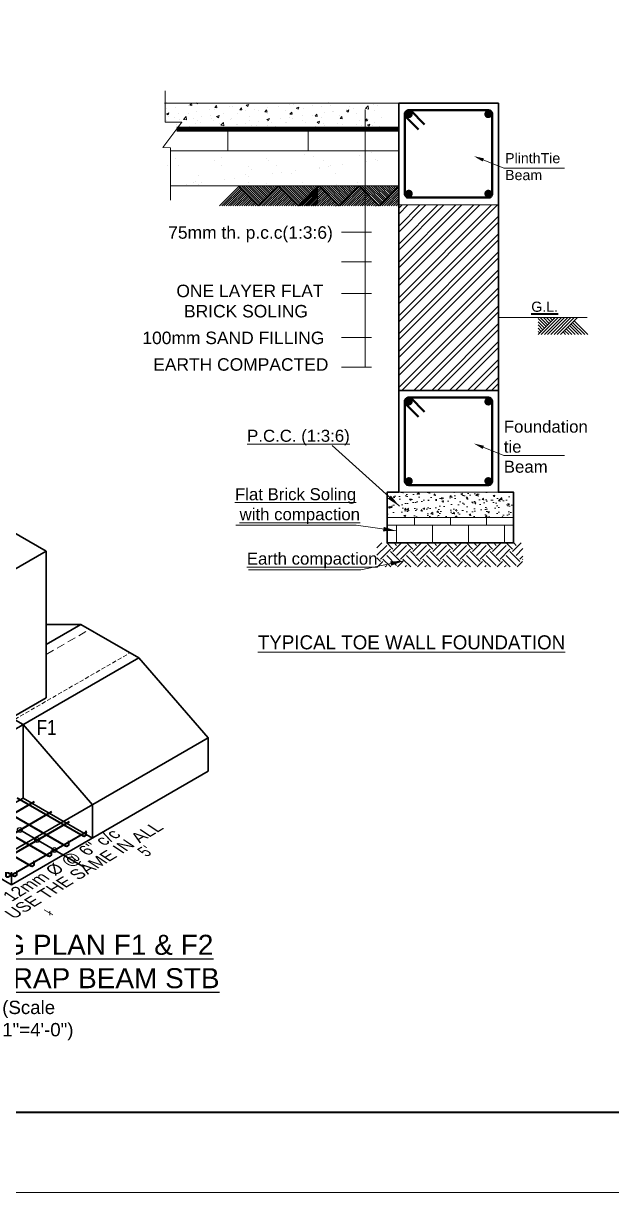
# Model space of a CAD drawing. Header units: inches. Extents: x 334224 to 340955, y 74691 to 79424.
# Drawn here: x 338909 to 339261, y 77179 to 77880 of the extents above; entities that cross this region are included whole.
import ezdxf

# ---------------------------------------------------------------- set-up
doc = ezdxf.new("R2010")
doc.units = ezdxf.units.IN
doc.header["$MEASUREMENT"] = 0
doc.linetypes.add('Dashed Line', pattern=[0.75, 0.5, -0.25])
doc.layers.get('Defpoints').update_dxf_attribs({"lineweight": 0})
for name, color, linetype, lineweight in [('0.00', 1, 'Continuous', 0), ('0.13', 2, 'Continuous', 13), ('0.18', 3, 'Continuous', 18), ('0.20', 4, 'Continuous', 20), ('0.35', 79, 'Continuous', 35), ('0.50', 6, 'Continuous', 50), ('1', 7, 'Continuous', 25), ('BAR', 5, 'Continuous', 40), ('base line', 201, 'Continuous', 40), ('Construction Lines', 241, 'Continuous', 9), ('Hatching', 235, 'Continuous', 5), ('Main Bars', 254, 'Continuous', 40), ('Wall', 20, 'Continuous', 35)]:
    doc.layers.add(name, color=color, linetype=linetype, lineweight=lineweight)
for name, color, linetype in [('00invisible', 170, 'Continuous'), ('hatch', 45, 'Continuous'), ('newtt', 7, 'Continuous'), ('text', 113, 'Continuous')]:
    doc.layers.add(name, color=color, linetype=linetype)
doc.styles.add('2 INCH', font='times.ttf', dxfattribs={"width": 0.8, "height": 6})
doc.styles.add('Arial', font='arial.ttf', dxfattribs={"height": 6.5})
doc.styles.add('Attic', font='ARIALN.TTF')
doc.styles.get("Standard").update_dxf_attribs({"font": 'arial.ttf', "height": 9})
doc.styles.add('STYLUS', font='stylu.ttf')
doc.styles.add('Text', font='arial.ttf', dxfattribs={"height": 8})
doc.dimstyles.new('Footing', dxfattribs={"dimtxt": 7, "dimasz": 8, "dimexe": 6, "dimexo": 6, "dimgap": 0.09, "dimtad": 0, "dimdec": 1, "dimlfac": 0.333333, "dimzin": 3, "dimdsep": 46, "dimlunit": 4, "dimtxsty": 'Standard', "dimcen": 0.09, "dimclrd": 2, "dimclre": 1, "dimclrt": 3, "dimaunit": 1, "dimadec": 0, "dimazin": 0, "dimtfac": 0.5, "dimtdec": 1, "dimtofl": 0, "dimtmove": 0, "dimatfit": 3, "dimfxl": 0, "dimtolj": 1, "dimtzin": 0, "dimlwd": 0, "dimlwe": 13, "dimarcsym": 0})
doc.dimstyles.new('Real Vm', dxfattribs={"dimtxt": 6, "dimasz": 3, "dimexe": 2, "dimexo": 1, "dimgap": 0.5, "dimtad": 1, "dimdec": 0, "dimzin": 3, "dimdsep": 46, "dimlunit": 4, "dimtxsty": '2 INCH', "dimblk": 'OBLIQUE', "dimcen": 0.09, "dimse1": 1, "dimse2": 1, "dimclrd": 4, "dimclre": 250, "dimclrt": 6, "dimadec": 0, "dimazin": 0, "dimtfac": 1, "dimtdec": 0, "dimtix": 1, "dimtmove": 1, "dimatfit": 2, "dimldrblk": 'Kiran Arrow 1', "dimfxl": 0, "dimtolj": 1, "dimtzin": 0, "dimlwd": 0, "dimlwe": 5, "dimarcsym": 0})

# ---------------------------------------------------------------- blocks, each defined once
blk = doc.blocks.new('_OBLIQUE')
at = {"color": 0, "linetype": 'ByBlock'}
blk.add_line((-0.5, -0.5), (0.5, 0.5), dxfattribs=at)
blk = doc.blocks.new('*D268')
at = {"color": 4, "lineweight": 0, "ltscale": 0.1, "transparency": 16777216}
blk.add_line((113275.48, -28887.1), (113275.48, -28907.1), dxfattribs=at)
at = {"layer": 'Defpoints', "color": 0, "ltscale": 0.1, "transparency": 16777216}
for p in [(113292.54, -28887.1), (113275.48, -28907.1), (113292.54, -28907.1)]:
    blk.add_point(p, dxfattribs=at)
at = {"color": 4, "lineweight": 0, "ltscale": 0.1, "transparency": 16777216, "xscale": 3, "yscale": 3, "zscale": 3}
for p, rotation in [((113275.48, -28887.1), 90), ((113275.48, -28907.1), 270)]:
    blk.add_blockref('_OBLIQUE', p, dxfattribs=dict(at, rotation=rotation))
at = {"color": 6, "ltscale": 0.1, "transparency": 16777216, "insert": (113271.92, -28897.1), "char_height": 6, "attachment_point": 5, "rotation": 90, "style": '2 INCH'}
blk.add_mtext('\\A1;1\'-8"', dxfattribs=at)
blk = doc.blocks.new('Kiran Arrow 1')
at = {"layer": '1'}
blk.add_hatch(color=256, dxfattribs=at).paths.add_polyline_path([(-1.01, 0.42), (-1.01, -0.42), (-0.01, 0)])
blk = doc.blocks.new('col1')
at = {"ltscale": 0.1}
for p, q in [((0, 55.97), (-10.39, 49.97)), ((0, 55.97), (10.39, 49.97)), ((-10.39, 6), (-10.39, 49.97)), ((0, 43.97), (-10.39, 49.97)), ((0, 43.97), (10.39, 49.97)), ((10.39, 6), (10.39, 49.97)), ((0, 0), (0, 43.97)), ((-10.39, 6), (0, 0)), ((0, 0), (10.39, 6))]:
    blk.add_line(p, q, dxfattribs=at)
blk = doc.blocks.new('*X245')
at = {"color": 0}
for p, q in [((119.18, 159.84), (122.25, 162.91)), ((119.53, 159.84), (122.42, 162.73)), ((119.88, 159.84), (122.6, 162.55)), ((120.24, 159.84), (122.78, 162.37)), ((120.59, 159.84), (122.95, 162.2)), ((120.94, 159.84), (123.13, 162.02)), ((121.3, 159.84), (123.31, 161.84)), ((121.65, 159.84), (123.48, 161.67)), ((122, 159.84), (123.66, 161.49)), ((122.36, 159.84), (123.84, 161.31)), ((122.71, 159.84), (124.01, 161.14)), ((123.07, 159.84), (124.19, 160.96)), ((123.42, 159.84), (124.37, 160.78)), ((123.77, 159.84), (124.54, 160.61)), ((124.13, 159.84), (124.72, 160.43)), ((124.48, 159.84), (124.9, 160.25)), ((124.83, 159.84), (125.07, 160.08)), ((125.19, 159.84), (125.25, 159.9))]:
    blk.add_line(p, q, dxfattribs=at)
blk = doc.blocks.new('*X247')
at = {"color": 0}
for p, q in [((125.4, 159.92), (122.3, 163.02)), ((125.58, 160.09), (122.65, 163.02)), ((125.75, 160.27), (123.01, 163.02)), ((125.93, 160.45), (123.36, 163.02)), ((126.11, 160.63), (123.71, 163.02)), ((126.28, 160.8), (124.07, 163.02)), ((126.46, 160.98), (124.42, 163.02)), ((126.64, 161.16), (124.78, 163.02)), ((126.81, 161.33), (125.13, 163.02)), ((126.99, 161.51), (125.48, 163.02)), ((127.17, 161.69), (125.84, 163.02)), ((127.34, 161.86), (126.19, 163.02)), ((127.52, 162.04), (126.54, 163.02)), ((127.7, 162.22), (126.9, 163.02)), ((127.87, 162.39), (127.25, 163.02)), ((128.05, 162.57), (127.6, 163.02)), ((128.23, 162.75), (127.96, 163.02)), ((128.4, 162.92), (128.31, 163.02))]:
    blk.add_line(p, q, dxfattribs=at)
blk = doc.blocks.new('*X246')
at = {"color": 0}
for p, q in [((119.04, 159.92), (115.94, 163.02)), ((119.21, 160.09), (116.29, 163.02)), ((119.39, 160.27), (116.64, 163.02)), ((119.57, 160.45), (117, 163.02)), ((119.74, 160.63), (117.35, 163.02)), ((119.92, 160.8), (117.7, 163.02)), ((120.1, 160.98), (118.06, 163.02)), ((120.27, 161.16), (118.41, 163.02)), ((120.45, 161.33), (118.77, 163.02)), ((120.63, 161.51), (119.12, 163.02)), ((120.8, 161.69), (119.47, 163.02)), ((120.98, 161.86), (119.83, 163.02)), ((121.16, 162.04), (120.18, 163.02)), ((121.33, 162.22), (120.53, 163.02)), ((121.51, 162.39), (120.89, 163.02)), ((121.69, 162.57), (121.24, 163.02)), ((121.86, 162.75), (121.59, 163.02)), ((122.04, 162.92), (121.95, 163.02))]:
    blk.add_line(p, q, dxfattribs=at)
blk = doc.blocks.new('*X244')
at = {"color": 0}
for p, q in [((125.54, 159.84), (128.5, 162.79)), ((125.89, 159.84), (128.5, 162.44)), ((126.25, 159.84), (128.5, 162.09)), ((126.6, 159.84), (128.5, 161.73)), ((126.95, 159.84), (128.5, 161.38)), ((127.31, 159.84), (128.5, 161.03)), ((127.66, 159.84), (128.5, 160.67)), ((128.02, 159.84), (128.5, 160.32)), ((128.37, 159.84), (128.5, 159.96))]:
    blk.add_line(p, q, dxfattribs=at)
blk = doc.blocks.new('A$C6AA13C47')
at = {"ltscale": 0.1}
for p, q in [((335.87, 259.4), (335.87, 279.4)), ((356.65, 267.4), (377.44, 279.4)), ((377.44, 279.4), (356.65, 279.4)), ((412.08, 259.4), (377.44, 279.4)), ((218.09, 211.4), (315.08, 267.4)), ((294.3, 191.4), (412.08, 259.4)), ((453.65, 211.4), (412.08, 259.4)), ((453.65, 211.4), (412.08, 259.4)), ((259.66, 211.4), (315.08, 243.4)), ((315.08, 235.4), (342.8, 219.4)), ((384.37, 171.4), (342.8, 219.4)), ((342.8, 219.4), (342.8, 175.4)), ((218.09, 191.4), (218.09, 211.4)), ((259.66, 211.4), (218.09, 211.4)), ((264.85, 208.4), (259.66, 211.4)), ((335.87, 143.4), (453.65, 211.4)), ((453.65, 191.4), (453.65, 211.4)), ((169.52, 153.36), (264.85, 208.4)), ((88.11, 192.3), (67.33, 180.3)), ((88.11, 192.3), (108.9, 180.3)), ((193.77, 139.36), (289.1, 194.4)), ((226.75, 186.4), (218.09, 191.4)), ((294.3, 191.4), (289.1, 194.4)), ((289.1, 194.4), (289.1, 150.4)), ((335.87, 143.4), (294.3, 191.4)), ((294.3, 191.4), (294.3, 147.4)), ((335.87, 123.4), (453.65, 191.4)), ((67.33, 92.36), (67.33, 180.3)), ((88.11, 168.3), (67.33, 180.3)), ((88.11, 168.3), (108.9, 180.3)), ((88.11, 168.3), (108.9, 180.3)), ((108.9, 92.36), (108.9, 180.3)), ((294.3, 147.4), (342.8, 175.4)), ((384.37, 151.4), (342.8, 175.4)), ((88.11, 80.36), (88.11, 168.3)), ((384.37, 171.4), (384.37, 151.4)), ((108.9, 124.36), (164.32, 156.36)), ((129.68, 152.36), (164.32, 156.36)), ((169.52, 153.36), (164.32, 156.36)), ((340.82, 156.26), (379.31, 134.04)), ((108.9, 140.36), (129.68, 152.36)), ((219.53, 110.23), (289.1, 150.4)), ((335.87, 123.4), (289.1, 150.4)), ((335.87, 123.4), (335.87, 143.4)), ((95.04, 76.36), (198.96, 136.36)), ((198.96, 136.36), (193.77, 139.36)), ((198.96, 136.36), (233.6, 92.36)), ((25.76, 92.36), (67.33, 116.36)), ((60.4, 96.36), (67.33, 100.36)), ((25.76, 92.36), (60.4, 96.36)), ((25.76, 72.36), (25.76, 92.36)), ((60.4, 96.36), (65.59, 93.36)), ((88.11, 80.36), (108.9, 92.36)), ((129.68, 32.36), (233.6, 92.36)), ((233.6, 72.36), (233.6, 92.36)), ((88.11, 80.36), (95.04, 76.36)), ((129.68, 12.36), (25.76, 72.36)), ((95.04, 76.36), (129.68, 32.36)), ((129.68, 12.36), (233.6, 72.36)), ((129.68, 12.36), (129.68, 32.36))]:
    blk.add_line(p, q, dxfattribs=at)
at = {"color": 3, "lineweight": 13, "ltscale": 0.1}
for p, q in [((355.36, 108.43), (360.56, 105.43)), ((358.82, 107.57), (358.82, 105.3)), ((15.22, 66.27), (10.03, 63.27)), ((11.76, 65.41), (11.76, 63.14)), ((115.68, 4.27), (11.76, 64.27)), ((239.79, 57.64), (244.99, 54.64)), ((243.26, 56.7), (243.26, 54.43)), ((148.99, 1.21), (243.26, 55.64)), ((119.14, 6.27), (113.95, 3.27)), ((115.68, 5.41), (115.68, 3.14)), ((145.52, 3.21), (150.72, 0.21)), ((148.99, 2.27), (148.99, 0))]:
    blk.add_line(p, q, dxfattribs=at)
at = {"layer": '1'}
for centre in [(340.82, 156.26), (351.21, 150.26), (361.6, 144.26)]:
    blk.add_circle(centre, 1.43, dxfattribs=at)
at = {"layer": 'Construction Lines', "linetype": 'Dashed Line', "ltscale": 10}
for p, q in [((356.65, 261.4), (382.63, 276.4)), ((65.59, 93.36), (67.33, 94.36))]:
    blk.add_line(p, q, dxfattribs=at)
at = {"layer": 'Construction Lines', "linetype": 'Dashed Line', "ltscale": 5}
for p, q in [((289.1, 194.4), (406.88, 262.4)), ((264.85, 208.4), (315.08, 237.4)), ((108.9, 118.36), (169.52, 153.36)), ((89.84, 79.36), (193.77, 139.36)), ((65.59, 93.36), (65.59, 49.36)), ((65.59, 93.36), (91.58, 78.36)), ((89.84, 79.36), (89.84, 35.36))]:
    blk.add_line(p, q, dxfattribs=at)
at = {"layer": 'Main Bars'}
for points in [[(380.37, 155.71), (380.37, 153.44, -0.57735), (378.87, 152.57), (339.33, 175.4)], [(301.23, 149.4), (301.23, 147.13, 0.57735), (302.73, 146.26), (349.72, 173.4)], [(369.97, 149.71), (369.97, 147.44, -0.57735), (368.47, 146.57), (328.94, 169.4)], [(311.62, 143.4), (311.62, 141.13, 0.57735), (313.12, 140.26), (360.12, 167.4)], [(359.58, 143.71), (359.58, 141.44, -0.57735), (358.08, 140.57), (318.55, 163.4)], [(322.01, 137.4), (322.01, 135.13, 0.57735), (323.51, 134.26), (370.51, 161.4)], [(349.19, 137.71), (349.19, 135.44, -0.57735), (347.69, 134.57), (308.16, 157.4)], [(332.4, 131.4), (332.4, 129.13, 0.57735), (333.9, 128.26), (380.9, 155.4)], [(338.8, 131.71), (338.8, 129.44, -0.57735), (337.3, 128.57), (297.76, 151.4)]]:
    blk.add_lwpolyline(points, format="xyb", dxfattribs=at)
at = {"xscale": 2, "yscale": 2, "zscale": 2}
blk.add_blockref('col1', (335.87, 223.4), dxfattribs=at)
at = {"ltscale": 0.1, "char_height": 7, "attachment_point": 8, "style": 'Attic'}
for s, insert, rotation in [("\\A1;{\\Q-25;5'}", (419.32, 141.36), 30), ("\\A1;{\\Q25;5'}", (63.72, 34.27), 330), ("\\A1;{\\Q-25;5'}", (195.07, 28.03), 30)]:
    blk.add_mtext(s, dxfattribs=dict(at, insert=insert, rotation=rotation))
at = {"layer": 'text', "char_height": 9, "attachment_point": 1, "style": 'Attic'}
for s, insert in [('F1', (350.88, 222.17)), ('F2', (115.69, 82.11))]:
    blk.add_mtext(s, dxfattribs=dict(at, insert=insert))
at = {"layer": 'text', "insert": (156.49, 139.1), "char_height": 9, "attachment_point": 1, "rotation": 30, "style": 'Attic'}
blk.add_mtext('{\\Q-20;SEE STRAP BEAM DETAIL}', dxfattribs=at)
at = {"layer": 'text', "char_height": 7, "attachment_point": 3, "rotation": 31.14122, "style": 'Text'}
for s, insert, width in [('{\\Q-25;12mm %%C @ 6" c/c }', (398.34, 158.97), 85.275), ('{\\Q-25;USE THE SAME IN ALL}', (423.95, 163.23), 128.7958)]:
    blk.add_mtext(s, dxfattribs=dict(at, insert=insert, width=width))
at = {"layer": 'text', "ltscale": 1000, "attachment_point": 1, "style": 'Text'}
for s, insert, char_height, width in [('{\\LFOOTING PLAN F1 & F2 WITH STRAP BEAM STB}', (267.7, 93.5), 12, 229.7991), ('(Scale 1"=4\'-0")', (330.31, 54), 8, 70.5733)]:
    blk.add_mtext(s, dxfattribs=dict(at, insert=insert, char_height=char_height, width=width))
at = {"ltscale": 0.1}
dim = blk.add_linear_dim(base=(8.69, 72.36), p1=(25.76, 92.36), p2=(25.76, 72.36), angle=90, dimstyle='Real Vm', dxfattribs=at)
dim.commit()
dim.dimension.update_dxf_attribs({"geometry": '*D268', "text_midpoint": (5.14, 82.36), "insert": (-113266.78, 28979.45)})
blk = doc.blocks.new('A$C3C1E4539')
at = {"layer": '0.00'}
h = blk.add_hatch(dxfattribs=at)
h.set_pattern_fill('ANSI32', color=256, scale=20.25, style=0)
h.set_pattern_definition([(45, (-106075.821, -78588.8665), (-5.3695921, 5.3695921), []), (45, (-106072.2415, -78588.8665), (-5.3695921, 5.3695921), [])])
h.paths.add_polyline_path([(155.69, 160.18), (215.43, 160.18), (215.43, 271.28), (155.69, 271.28)])
h = blk.add_hatch(dxfattribs=at)
h.set_pattern_fill('AR-CONC', color=256, scale=1.35, style=0)
h.set_pattern_definition([(50, (-106075.821, -78588.8665), (9.68301247, -0.8471538), [1.0125, -11.1375]), (355, (-106075.821, -78588.867), (-1.873143, 10.1545938), [0.81, -8.91]), (100.4514, (-106075.014, -78588.937), (7.80987665, 9.3074338), [0.8604926, -9.4654185]), (46.1842, (-106075.821, -78586.167), (14.4077542, -2.2345067), [1.51875, -16.70625]), (96.6356, (-106074.62, -78586.353), (12.6179465, 13.1505913), [1.2907389, -14.1981255]), (351.1842, (-106075.821, -78586.167), (12.6179363, 13.1506011), [1.215, -13.365]), (21, (-106074.471, -78586.8415), (8.0582452, -5.43535502), [1.0125, -11.1375]), (326, (-106074.471, -78586.842), (3.284757, 9.7895256), [0.81, -8.91]), (71.4514, (-106073.8, -78587.2945), (11.3430055, 4.3541617), [0.8604926, -9.4654185]), (37.5, (-106075.8212, -78588.8665), (0.16415805, 4.49406703), [0, -8.802, 0, -9.045, 0, -8.94375]), (7.5, (-106075.8212, -78588.8665), (3.55143876, 5.32455811), [0, -5.157, 0, -8.5995, 0, -3.40875]), (327.5, (-106078.8317, -78588.8665), (7.20660289, -0.30449077), [0, -3.375, 0, -10.53, 0, -13.9725]), (317.5, (-106080.182, -78588.8665), (7.8730133, 1.35141726), [0, -4.3875, 0, -6.993, 0, -9.9225])])
h.paths.add_polyline_path([(185.56, 83.97), (224.48, 83.97), (224.48, 99.15), (185.56, 99.15), (148.72, 99.15), (148.72, 83.97)])
h = blk.add_hatch(dxfattribs=at)
h.set_pattern_fill('EARTH', color=256, scale=33.75, angle=45, style=0)
h.set_pattern_definition([(45, (-106075.821, -78588.8665), (1e-15, 11.93242693), [8.4375, -8.4375]), (45, (-106078.0586, -78586.629), (1e-15, 11.93242693), [8.4375, -8.4375]), (45, (-106080.296, -78584.392), (1e-15, 11.93242693), [8.4375, -8.4375]), (135, (-106080.296, -78582.9), (-11.93242693, 1e-15), [8.4375, -8.4375]), (135, (-106078.0586, -78580.663), (-11.93242693, 1e-15), [8.4375, -8.4375]), (135, (-106075.821, -78578.426), (-11.93242693, 1e-15), [8.4375, -8.4375])])
h.paths.add_polyline_path([(176.99, 66.79), (194.14, 66.79), (194.14, 57.56), (176.99, 57.56)], flags=24)
h.paths.add_polyline_path([(142.58, 68.78), (142.58, 54.44), (230.1, 54.44), (230.1, 68.78)])
at = {"layer": '0.18'}
h = blk.add_hatch(dxfattribs=at)
h.set_pattern_fill('AR-B816', color=256, scale=1.35, style=0)
h.set_pattern_definition([(0, (-106075.821, -78588.867), (0, 10.8), []), (90, (-106075.821, -78588.867), (-10.8, 10.8), [10.8, -10.8])])
h.paths.add_polyline_path([(224.48, 68.78), (224.48, 83.97), (185.56, 83.97), (148.72, 83.97), (148.72, 68.78)])
at = {"layer": '0.00'}
for p, q in [((239.19, 193.63), (249.34, 203.78)), ((243.97, 198.4), (239.19, 203.18)), ((244.92, 199.36), (240.5, 203.78)), ((241.1, 193.63), (251.25, 203.78)), ((245.88, 200.31), (242.41, 203.78)), ((243.01, 193.63), (253.16, 203.78)), ((246.83, 201.27), (244.32, 203.78)), ((244.92, 193.63), (255.07, 203.78)), ((247.79, 202.22), (246.23, 203.78)), ((246.83, 193.63), (256.98, 203.78)), ((248.74, 203.18), (248.14, 203.78)), ((248.74, 193.63), (258.89, 203.78)), ((250.65, 193.63), (260.8, 203.78)), ((252.56, 193.63), (262.71, 203.78)), ((243.01, 197.45), (239.19, 201.27)), ((242.06, 196.49), (239.19, 199.36)), ((241.1, 195.54), (239.19, 197.45)), ((255.07, 196.14), (257.58, 193.63)), ((256.03, 197.1), (259.49, 193.63)), ((256.98, 198.05), (261.4, 193.63)), ((257.93, 199.01), (263.31, 193.63)), ((258.89, 199.96), (265.22, 193.63)), ((259.84, 200.91), (267.13, 193.63)), ((260.8, 201.87), (269.04, 193.63)), ((240.15, 194.59), (239.19, 195.54)), ((254.12, 195.19), (255.67, 193.63))]:
    blk.add_line(p, q, dxfattribs=at)
at = {"layer": '0.13', "const_width": 2.35}
for points in [[(160.6, 325.59, -1), (162.96, 325.59, -1)], [(210.52, 325.59, 1), (208.17, 325.59, 1)], [(160.6, 278, 1), (162.96, 278, 1)], [(210.52, 278, -1), (208.17, 278, -1)], [(160.6, 153.46, -1), (162.96, 153.46, -1)], [(210.52, 153.46, 1), (208.17, 153.46, 1)], [(160.6, 105.87, 1), (162.96, 105.87, 1)], [(210.52, 105.87, -1), (208.17, 105.87, -1)]]:
    blk.add_lwpolyline(points, format="xyb", close=True, dxfattribs=at)
at = {"layer": '0.18'}
for p, q in [((148.72, 99.15), (185.56, 99.15)), ((224.48, 99.15), (185.56, 99.15)), ((148.72, 83.97), (185.56, 83.97)), ((224.48, 83.97), (185.56, 83.97)), ((148.72, 68.78), (185.56, 68.78)), ((224.48, 68.78), (185.56, 68.78))]:
    blk.add_line(p, q, dxfattribs=at)
for points in [[(155.69, 332.3), (215.43, 332.3), (215.43, 271.28), (155.69, 271.28)], [(155.69, 160.18), (215.43, 160.18), (215.43, 99.15), (155.69, 99.15)]]:
    blk.add_lwpolyline(points, close=True, dxfattribs=at)
for points in [[(206.38, 298.19), (218.73, 293.21), (255.07, 293.21)], [(206.38, 126.07), (218.73, 121.09), (254.94, 121.09)]]:
    blk.add_lwpolyline(points, dxfattribs=at)
for points in [[(206, 297.25), (200.75, 300.46), (206.76, 299.13)], [(206, 125.13), (200.75, 128.34), (206.76, 127.01)]]:
    blk.add_solid(points, dxfattribs=at)
at = {"layer": '0.20'}
blk.add_line((268.52, 203.78), (215.43, 203.78), dxfattribs=at)
at = {"layer": '0.35'}
for p, q in [((155.69, 332.3), (215.43, 332.3)), ((155.69, 160.18), (215.43, 160.18)), ((148.72, 68.78), (224.48, 68.78))]:
    blk.add_line(p, q, dxfattribs=at)
for points in [[(155.69, 332.3), (155.69, 180.15), (155.69, 99.15), (155.69, 99.15), (155.69, 99.15), (148.72, 99.15), (148.72, 83.97), (148.72, 68.78)], [(215.43, 332.3), (215.43, 180.15), (215.43, 99.15), (215.43, 99.15), (215.43, 99.15), (224.48, 99.15), (224.48, 83.97), (224.48, 68.78)]]:
    blk.add_lwpolyline(points, dxfattribs=at)
at = {"layer": '0.50'}
for points in [[(171.07, 319.41), (162.69, 327.96, 0.598084), (159.42, 324.62), (159.42, 277.93, 0.414214), (161.73, 275.62), (209.4, 275.62, 0.414214), (211.71, 277.93), (211.71, 325.65, 0.414214), (209.4, 327.96), (162.69, 327.96, 0.598084), (159.42, 324.62), (167.48, 316.39)], [(171.07, 147.29), (162.69, 155.84, 0.598084), (159.42, 152.5), (159.42, 105.81, 0.414214), (161.73, 103.49), (209.4, 103.49, 0.414214), (211.71, 105.81), (211.71, 153.52, 0.414214), (209.4, 155.84), (162.69, 155.84, 0.598084), (159.42, 152.5), (167.48, 144.27)]]:
    blk.add_lwpolyline(points, format="xyb", dxfattribs=at)
at = {"layer": 'hatch', "linetype": 'ByBlock'}
for p, q in [((71.52, 270.69), (59.54, 282.67)), ((71.52, 270.69), (83.5, 282.67)), ((95.48, 270.69), (83.5, 282.67)), ((95.48, 270.69), (107.46, 282.67)), ((95.78, 270.69), (107.77, 282.67)), ((119.75, 270.69), (107.77, 282.67)), ((119.75, 270.69), (131.73, 282.67)), ((143.71, 270.69), (131.73, 282.67)), ((143.71, 270.69), (155.69, 282.67))]:
    blk.add_line(p, q, dxfattribs=at)
at = {"layer": 'Hatching', "linetype": 'ByBlock'}
for p, q in [((15.48, 332.24), (16.74, 332.13)), ((16.69, 329.19), (16.69, 329.19)), ((16.75, 332.12), (16.7, 332.43)), ((21.93, 329.88), (21.93, 329.88)), ((29.86, 330.93), (29.86, 330.93)), ((30.51, 330.92), (31.51, 332.12)), ((30.51, 330.92), (31.76, 330.81)), ((31.78, 330.81), (31.53, 332.12)), ((34.41, 332.43), (35.2, 331.9)), ((35.22, 331.9), (35.4, 332.43)), ((45.53, 329.61), (46.54, 330.81)), ((45.53, 329.61), (46.78, 329.5)), ((46.8, 329.49), (46.55, 330.81)), ((54.43, 330.48), (54.43, 330.48)), ((56.04, 330.14), (56.04, 330.14)), ((60.55, 328.29), (61.56, 329.5)), ((61.82, 328.18), (61.58, 329.49)), ((64.25, 330.93), (65.72, 331.49)), ((64.25, 330.93), (65.3, 330.23)), ((65.31, 330.22), (65.74, 331.49)), ((66.62, 331.48), (66.62, 331.48)), ((77.15, 329.62), (77.15, 329.62)), ((81.47, 332.03), (81.47, 332.03)), ((83.87, 330.07), (83.87, 330.07)), ((90.38, 331.36), (90.38, 331.36)), ((92.65, 331.56), (92.65, 331.56)), ((94.35, 329.25), (95.82, 329.81)), ((94.35, 329.25), (95.39, 328.55)), ((95.41, 328.54), (95.84, 329.81)), ((95.62, 332.05), (95.62, 332.05)), ((96.09, 332.17), (96.09, 332.17)), ((103.83, 331.08), (103.83, 331.08)), ((109.45, 330.46), (109.45, 330.46)), ((113.52, 332.43), (115.27, 332.16)), ((115.01, 330.61), (115.01, 330.61)), ((115.29, 332.16), (115.26, 332.43)), ((120.2, 331.94), (120.2, 331.94)), ((126.19, 330.14), (126.19, 330.14)), ((135.76, 328.98), (137.39, 330.68)), ((137.37, 329.67), (137.37, 329.67)), ((137.64, 328.69), (137.41, 330.68)), ((137.67, 330.05), (137.67, 330.05)), ((140.73, 331.13), (140.73, 331.13)), ((142.91, 330.74), (142.91, 330.74)), ((16.56, 325.85), (18.03, 326.41)), ((16.56, 325.85), (17.6, 325.15)), ((17.62, 325.14), (18.05, 326.41)), ((17.79, 324.19), (17.79, 324.19)), ((21.49, 323.69), (21.49, 323.69)), ((23.83, 325.75), (23.83, 325.75)), ((24.35, 322.67), (24.35, 322.67)), ((26.78, 322.45), (28.42, 324.15)), ((26.78, 322.45), (28.65, 322.16)), ((28.67, 322.15), (28.43, 324.14)), ((30, 326.28), (30, 326.28)), ((32.67, 323.22), (32.67, 323.22)), ((34.41, 327.09), (34.41, 327.09)), ((37.58, 324.41), (37.58, 324.41)), ((42.22, 328.38), (42.22, 328.38)), ((42.82, 325.1), (42.82, 325.1)), ((43.85, 322.74), (43.85, 322.74)), ((45.29, 328.67), (45.29, 328.67)), ((46.66, 324.17), (48.12, 324.74)), ((46.66, 324.17), (47.7, 323.47)), ((47.24, 323.78), (47.24, 323.78)), ((47.72, 323.47), (48.14, 324.73)), ((50.75, 326.14), (50.75, 326.14)), ((55.03, 322.27), (55.03, 322.27)), ((55.79, 323.17), (55.79, 323.17)), ((59.45, 325.88), (59.45, 325.88)), ((60.55, 328.29), (61.8, 328.18)), ((63.98, 327.88), (63.98, 327.88)), ((66.36, 324.51), (66.36, 324.51)), ((69.22, 328.57), (69.22, 328.57)), ((71.66, 327.98), (71.66, 327.98)), ((75.57, 326.98), (76.58, 328.18)), ((75.57, 326.98), (76.82, 326.87)), ((76.84, 326.87), (76.6, 328.18)), ((76.75, 322.5), (78.22, 323.06)), ((76.75, 322.5), (77.8, 321.79)), ((77.24, 326.08), (77.24, 326.08)), ((77.81, 321.79), (78.24, 323.06)), ((84.87, 323.1), (84.87, 323.1)), ((87.99, 327.55), (87.99, 327.55)), ((90.11, 323.79), (90.11, 323.79)), ((90.59, 325.66), (91.6, 326.87)), ((90.59, 325.66), (91.84, 325.56)), ((91.86, 325.55), (91.62, 326.86)), ((91.87, 322.74), (91.87, 322.74)), ((98.04, 324.83), (98.04, 324.83)), ((98.57, 328.89), (98.57, 328.89)), ((104.09, 324.84), (104.09, 324.84)), ((105.61, 324.35), (106.62, 325.55)), ((105.61, 324.35), (106.86, 324.24)), ((106.88, 324.24), (106.64, 325.55)), ((109.19, 323.49), (109.19, 323.49)), ((111.27, 326.57), (111.27, 326.57)), ((116.3, 326.94), (116.3, 326.94)), ((116.51, 327.26), (116.51, 327.26)), ((119.95, 324.97), (119.95, 324.97)), ((120.63, 323.04), (121.64, 324.24)), ((120.63, 323.04), (121.88, 322.93)), ((121.9, 322.92), (121.66, 324.24)), ((124.44, 328.31), (124.44, 328.31)), ((124.45, 327.57), (125.91, 328.14)), ((124.45, 327.57), (125.49, 326.87)), ((125.51, 326.87), (125.93, 328.13)), ((128.51, 329.03), (128.51, 329.03)), ((130.53, 326.31), (130.53, 326.31)), ((135.65, 321.72), (136.66, 322.93)), ((135.76, 328.98), (137.62, 328.7)), ((136.92, 321.61), (136.68, 322.92)), ((137.4, 322.48), (137.4, 322.48)), ((141.4, 327.88), (141.4, 327.88)), ((145.33, 323.52), (145.33, 323.52)), ((15.91, 320.85), (25.87, 320.85)), ((16.42, 321.62), (16.42, 321.62)), ((22.81, 319.59), (22.81, 319.59)), ((23.58, 318.78), (23.58, 318.78)), ((25.91, 320.88), (25.91, 320.88)), ((34.16, 320.12), (34.16, 320.12)), ((35.02, 321.69), (35.02, 321.69)), ((37.09, 320.4), (37.09, 320.4)), ((45.03, 321.69), (45.03, 321.69)), ((48.27, 319.93), (48.27, 319.93)), ((49.14, 318.98), (50.77, 320.68)), ((49.14, 318.98), (51, 318.69)), ((51.02, 318.69), (50.79, 320.68)), ((58.47, 319.62), (58.47, 319.62)), ((59.45, 319.46), (59.45, 319.46)), ((63.71, 320.31), (63.71, 320.31)), ((66.21, 321.8), (66.21, 321.8)), ((71.64, 321.36), (71.64, 321.36)), ((77.39, 321.33), (77.39, 321.33)), ((79.66, 320.65), (79.66, 320.65)), ((81.81, 318.51), (81.81, 318.51)), ((87.74, 320.58), (87.74, 320.58)), ((88.57, 320.85), (88.57, 320.85)), ((92.99, 318.04), (92.99, 318.04)), ((98.32, 321.92), (98.32, 321.92)), ((99.75, 320.38), (99.75, 320.38)), ((104.17, 317.57), (104.17, 317.57)), ((105.76, 318.31), (105.76, 318.31)), ((106.85, 320.82), (108.32, 321.38)), ((106.85, 320.82), (107.89, 320.12)), ((107.91, 320.11), (108.34, 321.38)), ((110.93, 319.91), (110.93, 319.91)), ((111, 319), (111, 319)), ((115.35, 317.1), (115.35, 317.1)), ((118.93, 320.05), (118.93, 320.05)), ((119.69, 318), (119.69, 318)), ((122.11, 319.44), (122.11, 319.44)), ((130.27, 319.34), (130.27, 319.34)), ((132.16, 321.79), (132.16, 321.79)), ((133.29, 318.96), (133.29, 318.96)), ((135.65, 321.72), (136.9, 321.61)), ((136.95, 319.14), (138.41, 319.7)), ((136.95, 319.14), (137.99, 318.44)), ((138.01, 318.44), (138.43, 319.7)), ((139.86, 318.63), (139.86, 318.63)), ((141.15, 320.91), (141.15, 320.91)), ((144.47, 318.49), (144.47, 318.49)), ((97.12, 303.43), (97.12, 303.43)), ((99.05, 301.66), (99.05, 301.66)), ((139.64, 302.5), (139.64, 302.5)), ((17.18, 294.8), (17.18, 294.8)), ((22.22, 299.13), (22.22, 299.13)), ((23.74, 294.6), (23.74, 294.6)), ((45.38, 297.68), (45.38, 297.68)), ((49.63, 299.48), (49.63, 299.48)), ((49.79, 294.86), (49.79, 294.86)), ((65.64, 294.24), (65.64, 294.24)), ((76.41, 299.35), (76.41, 299.35)), ((77.98, 297.74), (77.98, 297.74)), ((82.4, 294.92), (82.4, 294.92)), ((104.7, 300.37), (104.7, 300.37)), ((110.59, 297.8), (110.59, 297.8)), ((113.46, 294.54), (113.46, 294.54)), ((115.01, 294.98), (115.01, 294.98)), ((121.97, 295.66), (121.97, 295.66)), ((132.1, 300.72), (132.1, 300.72)), ((136.19, 297.54), (136.19, 297.54)), ((141.64, 298.25), (141.64, 298.25)), ((143.2, 297.85), (143.2, 297.85)), ((35.51, 288.64), (35.51, 288.64)), ((63.79, 289.66), (63.79, 289.66)), ((65.6, 288.24), (65.6, 288.24)), ((67.57, 292.47), (67.57, 292.47)), ((79.82, 290.11), (79.82, 290.11)), ((85.27, 290.83), (85.27, 290.83)), ((91.2, 290.01), (91.2, 290.01)), ((93.79, 291.95), (93.79, 291.95)), ((108.01, 293.83), (108.01, 293.83)), ((108.16, 293.31), (108.16, 293.31)), ((117.98, 289.88), (117.98, 289.88)), ((28.9, 283.41), (28.9, 283.41)), ((33.08, 284.68), (33.08, 284.68)), ((34.16, 285.05), (34.16, 285.05)), ((36.09, 283.28), (36.09, 283.28)), ((37.41, 284.53), (37.41, 284.53)), ((51.64, 286.4), (51.64, 286.4)), ((57.09, 287.12), (57.09, 287.12)), ((65.69, 284.74), (65.69, 284.74)), ((76.68, 284.12), (76.68, 284.12)), ((98.3, 284.8), (98.3, 284.8)), ((118.58, 283.76), (118.58, 283.76)), ((130.9, 284.86), (130.9, 284.86))]:
    blk.add_line(p, q, dxfattribs=at)
at = {"layer": 'newtt', "lineweight": 13}
for p, q in [((15.91, 339.59), (15.91, 320.85)), ((16.43, 332.3), (155.69, 332.3)), ((135.66, 328.34), (135.66, 174.16)), ((25.87, 320.85), (14.37, 305.74)), ((22.64, 316.6), (155.69, 316.6)), ((29.06, 317.42), (30.53, 317.98)), ((29.06, 317.42), (30.09, 316.73)), ((30.13, 316.73), (30.55, 317.98)), ((37.31, 316.84), (37.31, 316.84)), ((45.24, 317.88), (45.24, 317.88)), ((53.38, 303.61), (53.38, 316.6)), ((66.11, 317.54), (66.11, 317.54)), ((67.45, 318.55), (67.45, 318.55)), ((70.63, 318.99), (70.63, 318.99)), ((72.65, 316.73), (73.12, 317.22)), ((73.19, 316.73), (73.14, 317.21)), ((76.99, 319.11), (76.99, 319.11)), ((101.55, 303.61), (101.55, 316.6)), ((14.37, 305.74), (18.97, 305.55)), ((18.97, 305.55), (18.97, 274.18)), ((18.97, 303.61), (155.69, 303.61)), ((18.97, 282.67), (155.69, 282.67)), ((155.69, 282.67), (21.85, 282.67)), ((139.47, 255.04), (121.38, 255.04)), ((139.47, 237.13), (121.38, 237.13)), ((139.47, 218.18), (121.38, 218.18)), ((139.47, 191.87), (121.38, 191.87)), ((139.47, 191.87), (121.38, 191.87)), ((139.47, 174.16), (121.38, 174.16))]:
    blk.add_line(p, q, dxfattribs=at)
at = {"layer": 'newtt', "lineweight": 13, "const_width": 3}
blk.add_lwpolyline([(155.69, 316.6), (22.64, 316.6)], dxfattribs=at)
at = {"layer": 'hatch', "linetype": 'ByBlock', "xscale": 3.765588749985909, "yscale": 3.765588749985909, "zscale": 3.765588749985909}
for name, p in [('*X245', (-400.37, -331.19)), ('*X246', (-376.41, -331.19)), ('*X245', (-376.41, -331.19)), ('*X247', (-376.41, -331.19)), ('*X244', (-376.41, -331.19)), ('*X245', (-352.14, -331.19)), ('*X246', (-328.18, -331.19)), ('*X245', (-328.18, -331.19)), ('*X247', (-328.18, -331.19)), ('*X244', (-328.18, -331.19))]:
    blk.add_blockref(name, p, dxfattribs=at)
at = {"layer": '0.20', "char_height": 7.1999, "attachment_point": 1}
for s, insert, width in [('Foundation tie Beam', (218.66, 142.07), 34.1778), ('{\\LP.C.C. (1:3:6)}', (64.91, 136.59), 115.1786), ('{\\LFlat Brick Soling\\P with compaction}', (57.62, 101.58), 115.1786), ('{\\LEarth compaction}', (64.73, 63.01), 115.1786)]:
    blk.add_mtext(s, dxfattribs=dict(at, insert=insert, width=width))
at = {"layer": 'BAR', "attachment_point": 1}
for s, insert, char_height, width in [('PlinthTie \\PBeam', (219.44, 302.32), 6.075, 265.2581), ('{\\LG.L.}', (235.12, 213.33), 6.069, 264.9931)]:
    blk.add_mtext(s, dxfattribs=dict(at, insert=insert, char_height=char_height, width=width))
at = {"layer": 'newtt', "lineweight": 13}
for s, height, style, p in [('75mm th. p.c.c(1:3:6)', 7.471, 'Arial', (17.65, 251.02)), ('ONE LAYER FLAT ', 7.471, 'Arial', (22.54, 216.03)), ('100mm SAND FILLING', 7.471, 'Arial', (2.18, 187.9)), ('EARTH COMPACTED', 7.471, 'Arial', (8.65, 171.96)), ('%%UTYPICAL TOE WALL FOUNDATION', 8.4, 'STYLUS', (71.34, 5.07))]:
    blk.add_text(s, height=height, dxfattribs=dict(at, style=style)).set_placement(p)
at = {"layer": 'newtt', "lineweight": 13, "insert": (24.22, 211.35), "char_height": 7.471, "width": 90.72, "attachment_point": 1, "style": 'Arial'}
blk.add_mtext(' BRICK SOLING', dxfattribs=at)
at = {"layer": '0.18'}
for points in [[(156.12, 90.83), (115.77, 127.22)], [(154.44, 75.97), (130.16, 79.53), (58.13, 79.53)], [(158.75, 58.05), (132.98, 52.79), (65.73, 52.79)]]:
    blk.add_leader(points, dimstyle='Footing', override={"dimgap": 0.09, "dimtad": 0}, dxfattribs=at)
blk = doc.blocks.new('Complete project')
at = {"layer": 'base line'}
blk.add_lwpolyline([(337924.5002, 79375.91177), (340907.2202, 79375.91177), (340907.2202, 77227.43177), (337924.5002, 77227.43177)], close=True, dxfattribs=at)
at = {"layer": 'Defpoints', "ltscale": 0.5}
blk.add_lwpolyline([(337780.5002, 77179.43177), (340955.2202, 77179.43177), (340955.2202, 79423.91177), (337780.5002, 79423.91177)], close=True, dxfattribs=at)
at = {"color": 1}
blk.add_blockref('A$C6AA13C47', (338566.17341, 77240.37503), dxfattribs=at)
at = {"layer": '00invisible', "color": 1}
blk.add_blockref('A$C3C1E4539', (338978.25179, 77499.77303), dxfattribs=at)

msp = doc.modelspace()

# ---------------------------------------------------------------- block references
at = {"layer": 'Wall', "linetype": 'ByBlock'}
msp.add_blockref('Complete project', (0, 0), dxfattribs=at)

doc.saveas('drawing.dxf')
